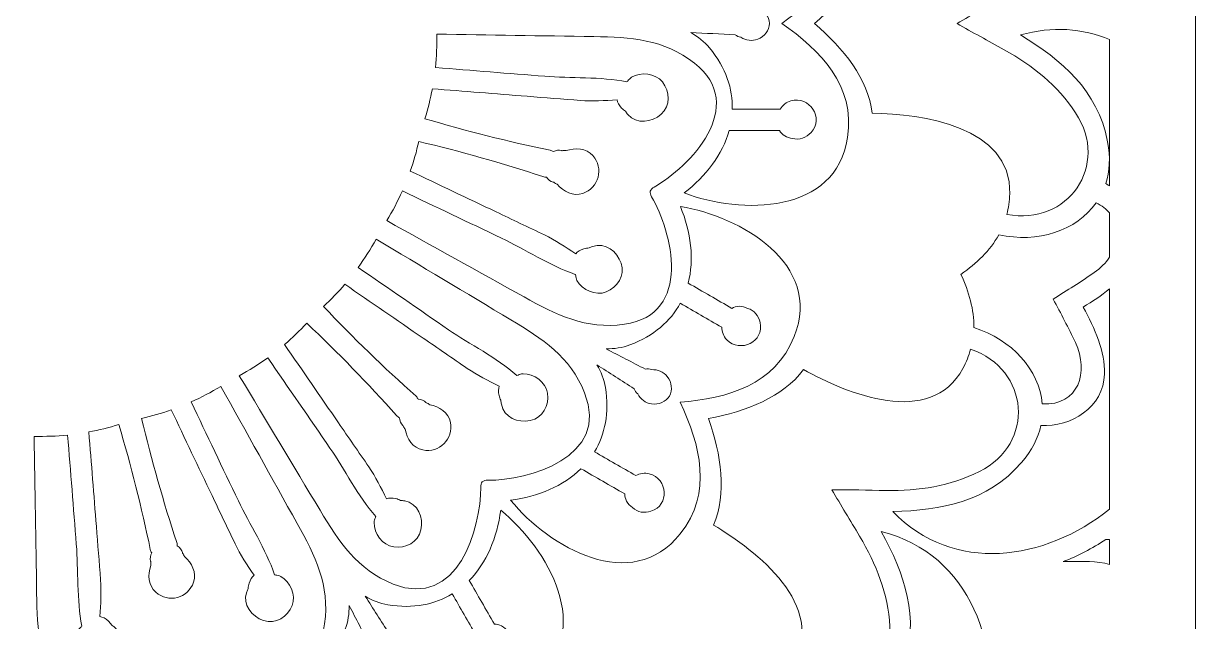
# Model space of a CAD drawing. Extents: x -175 to 692, y -400 to 112.
# Drawn here: x 610.4 to 692.2, y -155.1 to -113.3 of the extents above; entities that cross this region are included whole.
import ezdxf

# ---------------------------------------------------------------- set-up
doc = ezdxf.new("R2010")
doc.units = 0
doc.header["$MEASUREMENT"] = 0
doc.layers.add('Layer 1', color=7, linetype='Continuous', lineweight=0)

msp = doc.modelspace()

# ---------------------------------------------------------------- linework, layer by layer
at = {"layer": 'Layer 1'}
for points, knots in [([(686.0803833007812, -31.52850341796875), (686.0803833007812, -31.52850341796875), (683.049072265625, -31.52850341796875), (683.049072265625, -31.52850341796875), (683.049072265625, -31.52850341796875), (672.7584228515625, -31.52850341796875), (672.7584228515625, -31.52850341796875), (672.7584228515625, -31.52850341796875), (671.214111328125, -31.52850341796875), (671.214111328125, -31.52850341796875), (671.214111328125, -31.52850341796875), (668.0443725585938, -31.52850341796875), (668.0443725585938, -31.52850341796875), (668.0443725585938, -31.52850341796875), (666.4085693359375, -31.52850341796875), (666.4085693359375, -31.52850341796875), (666.4085693359375, -31.52850341796875), (662.9141235351562, -31.52850341796875), (662.9141235351562, -31.52850341796875), (662.9141235351562, -31.52850341796875), (660.7147827148438, -31.52850341796875), (660.7147827148438, -31.52850341796875), (660.7147827148438, -31.52850341796875), (648.3986206054688, -31.52850341796875), (648.3986206054688, -31.52850341796875), (648.3986206054688, -31.52850341796875), (646.5077514648438, -31.52850341796875), (646.5077514648438, -31.52850341796875), (646.5077514648438, -31.52850341796875), (643.0686645507812, -31.52850341796875), (643.0686645507812, -31.52850341796875), (643.0686645507812, -31.52850341796875), (641.4661254882812, -31.52850341796875), (641.4661254882812, -31.52850341796875), (641.4661254882812, -31.52850341796875), (638.6307983398438, -31.52850341796875), (638.6307983398438, -31.52850341796875), (638.6307983398438, -31.52850341796875), (634.322021484375, -31.52850341796875), (634.322021484375, -31.52850341796875), (634.322021484375, -31.52850341796875), (617.1672973632812, -31.52850341796875), (617.1672973632812, -31.52850341796875), (617.1672973632812, -31.52850341796875), (614.3284301757812, -31.52850341796875), (614.3284301757812, -31.52850341796875), (614.3284301757812, -31.52850341796875), (614.1973266601562, -31.52850341796875), (614.1973266601562, -31.52850341796875), (614.1973266601562, -31.52850341796875), (606.5673828125, -31.52850341796875), (606.5673828125, -31.52850341796875), (606.5673828125, -31.52850341796875), (606.436279296875, -31.52850341796875), (606.436279296875, -31.52850341796875), (606.436279296875, -31.52850341796875), (603.597412109375, -31.52850341796875), (603.597412109375, -31.52850341796875), (603.597412109375, -31.52850341796875), (586.4426879882812, -31.52850341796875), (586.4426879882812, -31.52850341796875), (586.4426879882812, -31.52850341796875), (582.1339111328125, -31.52850341796875), (582.1339111328125, -31.52850341796875), (582.1339111328125, -31.52850341796875), (579.2985839843749, -31.52850341796875), (579.2985839843749, -31.52850341796875), (579.2985839843749, -31.52850341796875), (577.696044921875, -31.52850341796875), (577.696044921875, -31.52850341796875), (577.696044921875, -31.52850341796875), (574.2569580078124, -31.52850341796875), (574.2569580078124, -31.52850341796875), (574.2569580078124, -31.52850341796875), (572.3829345703125, -31.52850341796875), (572.3829345703125, -31.52850341796875), (572.3829345703125, -31.52850341796875), (560.048583984375, -31.52850341796875), (560.048583984375, -31.52850341796875), (560.048583984375, -31.52850341796875), (557.8505859375, -31.52850341796875), (557.8505859375, -31.52850341796875), (557.8505859375, -31.52850341796875), (554.3561401367188, -31.52850341796875), (554.3561401367188, -31.52850341796875), (554.3561401367188, -31.52850341796875), (552.7203369140624, -31.52850341796875), (552.7203369140624, -31.52850341796875), (552.7203369140624, -31.52850341796875), (549.5505981445312, -31.52850341796875), (549.5505981445312, -31.52850341796875), (549.5505981445312, -31.52850341796875), (548.0062866210938, -31.52850341796875), (548.0062866210938, -31.52850341796875), (548.0062866210938, -31.52850341796875), (537.7047729492188, -31.52850341796875), (537.7047729492188, -31.52850341796875), (537.7047729492188, -31.52850341796875), (534.684326171875, -31.52850341796875), (534.684326171875, -31.52850341796875), (534.684326171875, -31.52850341796875), (528.5873413085938, -31.52850341796875), (528.5873413085938, -31.52850341796875), (528.5873413085938, -31.52850341796875), (528.5873413085938, -37.62548828125), (528.5873413085938, -37.62548828125), (528.5873413085938, -37.62548828125), (528.5873413085938, -40.65679931640625), (528.5873413085938, -40.65679931640625), (528.5873413085938, -40.65679931640625), (528.5873413085938, -50.94744873046875), (528.5873413085938, -50.94744873046875), (528.5873413085938, -50.94744873046875), (528.5873413085938, -52.49176025390625), (528.5873413085938, -52.49176025390625), (528.5873413085938, -52.49176025390625), (528.5873413085938, -55.6614990234375), (528.5873413085938, -55.6614990234375), (528.5873413085938, -55.6614990234375), (528.5873413085938, -57.2821044921875), (528.5873413085938, -57.2821044921875), (528.5873413085938, -57.2821044921875), (528.5873413085938, -60.7916259765625), (528.5873413085938, -60.7916259765625), (528.5873413085938, -60.7916259765625), (528.5873413085938, -62.9910888671875), (528.5873413085938, -62.9910888671875), (528.5873413085938, -62.9910888671875), (528.5873413085938, -75.3072509765625), (528.5873413085938, -75.3072509765625), (528.5873413085938, -75.3072509765625), (528.5873413085938, -77.1981201171875), (528.5873413085938, -77.1981201171875), (528.5873413085938, -77.1981201171875), (528.5873413085938, -80.63720703125), (528.5873413085938, -80.63720703125), (528.5873413085938, -80.63720703125), (528.5873413085938, -82.23962402343749), (528.5873413085938, -82.23962402343749), (528.5873413085938, -82.23962402343749), (528.5873413085938, -85.07409667968749), (528.5873413085938, -85.07409667968749), (528.5873413085938, -85.07409667968749), (528.5873413085938, -89.3798828125), (528.5873413085938, -89.3798828125), (528.5873413085938, -89.3798828125), (528.5873413085938, -106.53857421875), (528.5873413085938, -106.53857421875), (528.5873413085938, -106.53857421875), (528.5873413085938, -109.3773803710937), (528.5873413085938, -109.3773803710937), (528.5873413085938, -109.3773803710937), (528.5873413085938, -109.5084838867187), (528.5873413085938, -109.5084838867187), (528.5873413085938, -109.5084838867187), (528.5873413085938, -117.1385498046875), (528.5873413085938, -117.1385498046875), (528.5873413085938, -117.1385498046875), (528.5873413085938, -117.2696533203125), (528.5873413085938, -117.2696533203125), (528.5873413085938, -117.2696533203125), (528.5873413085938, -120.1083984375), (528.5873413085938, -120.1083984375), (528.5873413085938, -120.1083984375), (528.5873413085938, -137.26318359375), (528.5873413085938, -137.26318359375), (528.5873413085938, -137.26318359375), (528.5873413085938, -141.5729370117187), (528.5873413085938, -141.5729370117187), (528.5873413085938, -141.5729370117187), (528.5873413085938, -144.4073486328125), (528.5873413085938, -144.4073486328125), (528.5873413085938, -144.4073486328125), (528.5873413085938, -146.0098266601562), (528.5873413085938, -146.0098266601562), (528.5873413085938, -146.0098266601562), (528.5873413085938, -149.4489135742187), (528.5873413085938, -149.4489135742187), (528.5873413085938, -149.4489135742187), (528.5873413085938, -151.3228759765625), (528.5873413085938, -151.3228759765625), (528.5873413085938, -151.3228759765625), (528.5873413085938, -163.6572875976562), (528.5873413085938, -163.6572875976562), (528.5873413085938, -163.6572875976562), (528.5873413085938, -165.8553466796875), (528.5873413085938, -165.8553466796875), (528.5873413085938, -165.8553466796875), (528.5873413085938, -169.3497314453125), (528.5873413085938, -169.3497314453125), (528.5873413085938, -169.3497314453125), (528.5873413085938, -170.9833374023437), (528.5873413085938, -170.9833374023437), (528.5873413085938, -170.9833374023437), (528.5873413085938, -174.1552124023437), (528.5873413085938, -174.1552124023437), (528.5873413085938, -174.1552124023437), (528.5873413085938, -175.6995239257812), (528.5873413085938, -175.6995239257812), (528.5873413085938, -175.6995239257812), (528.5873413085938, -185.990234375), (528.5873413085938, -185.990234375), (528.5873413085938, -185.990234375), (528.5873413085938, -189.021484375), (528.5873413085938, -189.021484375), (528.5873413085938, -189.021484375), (528.5873413085938, -195.1185302734375), (528.5873413085938, -195.1185302734375), (528.5873413085938, -195.1185302734375), (534.684326171875, -195.1185302734375), (534.684326171875, -195.1185302734375), (534.684326171875, -195.1185302734375), (537.7156372070312, -195.1185302734375), (537.7156372070312, -195.1185302734375), (537.7156372070312, -195.1185302734375), (548.0062866210938, -195.1185302734375), (548.0062866210938, -195.1185302734375), (548.0062866210938, -195.1185302734375), (549.5505981445312, -195.1185302734375), (549.5505981445312, -195.1185302734375), (549.5505981445312, -195.1185302734375), (552.7203369140624, -195.1185302734375), (552.7203369140624, -195.1185302734375), (552.7203369140624, -195.1185302734375), (554.3409423828125, -195.1185302734375), (554.3409423828125, -195.1185302734375), (554.3409423828125, -195.1185302734375), (557.8505859375, -195.1185302734375), (557.8505859375, -195.1185302734375), (557.8505859375, -195.1185302734375), (560.0486450195312, -195.1185302734375), (560.0486450195312, -195.1185302734375), (560.0486450195312, -195.1185302734375), (572.3660888671875, -195.1185302734375), (572.3660888671875, -195.1185302734375), (572.3660888671875, -195.1185302734375), (574.2569580078124, -195.1185302734375), (574.2569580078124, -195.1185302734375), (574.2569580078124, -195.1185302734375), (577.696044921875, -195.1185302734375), (577.696044921875, -195.1185302734375), (577.696044921875, -195.1185302734375), (579.3232421875, -195.1185302734375), (579.3232421875, -195.1185302734375), (579.3232421875, -195.1185302734375), (582.1339111328125, -195.1185302734375), (582.1339111328125, -195.1185302734375), (582.1339111328125, -195.1185302734375), (586.4426879882812, -195.1185302734375), (586.4426879882812, -195.1185302734375), (586.4426879882812, -195.1185302734375), (603.597412109375, -195.1185302734375), (603.597412109375, -195.1185302734375), (603.597412109375, -195.1185302734375), (606.4361572265625, -195.1185302734375), (606.4361572265625, -195.1185302734375), (606.4361572265625, -195.1185302734375), (606.5673217773438, -195.1185302734375), (606.5673217773438, -195.1185302734375), (606.5673217773438, -195.1185302734375), (614.1973876953125, -195.1185302734375), (614.1973876953125, -195.1185302734375), (614.1973876953125, -195.1185302734375), (614.3285522460938, -195.1185302734375), (614.3285522460938, -195.1185302734375), (614.3285522460938, -195.1185302734375), (617.1672973632812, -195.1185302734375), (617.1672973632812, -195.1185302734375), (617.1672973632812, -195.1185302734375), (634.322021484375, -195.1185302734375), (634.322021484375, -195.1185302734375), (634.322021484375, -195.1185302734375), (638.6307983398438, -195.1185302734375), (638.6307983398438, -195.1185302734375), (638.6307983398438, -195.1185302734375), (641.4661254882812, -195.1185302734375), (641.4661254882812, -195.1185302734375), (641.4661254882812, -195.1185302734375), (643.0686645507812, -195.1185302734375), (643.0686645507812, -195.1185302734375), (643.0686645507812, -195.1185302734375), (646.5077514648438, -195.1185302734375), (646.5077514648438, -195.1185302734375), (646.5077514648438, -195.1185302734375), (648.3986206054688, -195.1185302734375), (648.3986206054688, -195.1185302734375), (648.3986206054688, -195.1185302734375), (660.716064453125, -195.1185302734375), (660.716064453125, -195.1185302734375), (660.716064453125, -195.1185302734375), (662.9141235351562, -195.1185302734375), (662.9141235351562, -195.1185302734375), (662.9141235351562, -195.1185302734375), (666.4085693359375, -195.1185302734375), (666.4085693359375, -195.1185302734375), (666.4085693359375, -195.1185302734375), (668.042236328125, -195.1185302734375), (668.042236328125, -195.1185302734375), (668.042236328125, -195.1185302734375), (671.214111328125, -195.1185302734375), (671.214111328125, -195.1185302734375), (671.214111328125, -195.1185302734375), (672.7584228515625, -195.1185302734375), (672.7584228515625, -195.1185302734375), (672.7584228515625, -195.1185302734375), (683.0599365234375, -195.1185302734375), (683.0599365234375, -195.1185302734375), (683.0599365234375, -195.1185302734375), (686.0803833007812, -195.1185302734375), (686.0803833007812, -195.1185302734375), (686.0803833007812, -195.1185302734375), (692.1773681640624, -195.1185302734375), (692.1773681640624, -195.1185302734375), (692.1773681640624, -195.1185302734375), (692.1773681640624, -189.021484375), (692.1773681640624, -189.021484375), (692.1773681640624, -189.021484375), (692.1773681640624, -185.990234375), (692.1773681640624, -185.990234375), (692.1773681640624, -185.990234375), (692.1773681640624, -175.6995239257812), (692.1773681640624, -175.6995239257812), (692.1773681640624, -175.6995239257812), (692.1773681640624, -174.1552124023437), (692.1773681640624, -174.1552124023437), (692.1773681640624, -174.1552124023437), (692.1773681640624, -170.9855346679687), (692.1773681640624, -170.9855346679687), (692.1773681640624, -170.9855346679687), (692.1773681640624, -169.3497314453125), (692.1773681640624, -169.3497314453125), (692.1773681640624, -169.3497314453125), (692.1773681640624, -165.8553466796875), (692.1773681640624, -165.8553466796875), (692.1773681640624, -165.8553466796875), (692.1773681640624, -163.6559448242187), (692.1773681640624, -163.6559448242187), (692.1773681640624, -163.6559448242187), (692.1773681640624, -151.3397827148437), (692.1773681640624, -151.3397827148437), (692.1773681640624, -151.3397827148437), (692.1773681640624, -149.4489135742187), (692.1773681640624, -149.4489135742187), (692.1773681640624, -149.4489135742187), (692.1773681640624, -146.0098266601562), (692.1773681640624, -146.0098266601562), (692.1773681640624, -146.0098266601562), (692.1773681640624, -144.4073486328125), (692.1773681640624, -144.4073486328125), (692.1773681640624, -144.4073486328125), (692.1773681640624, -141.5729370117187), (692.1773681640624, -141.5729370117187), (692.1773681640624, -141.5729370117187), (692.1773681640624, -137.2671508789062), (692.1773681640624, -137.2671508789062), (692.1773681640624, -137.2671508789062), (692.1773681640624, -120.1083984375), (692.1773681640624, -120.1083984375), (692.1773681640624, -120.1083984375), (692.1773681640624, -117.2696533203125), (692.1773681640624, -117.2696533203125), (692.1773681640624, -117.2696533203125), (692.1773681640624, -117.1385498046875), (692.1773681640624, -117.1385498046875), (692.1773681640624, -117.1385498046875), (692.1773681640624, -109.5084838867187), (692.1773681640624, -109.5084838867187), (692.1773681640624, -109.5084838867187), (692.1773681640624, -109.3773803710937), (692.1773681640624, -109.3773803710937), (692.1773681640624, -109.3773803710937), (692.1773681640624, -106.53857421875), (692.1773681640624, -106.53857421875), (692.1773681640624, -106.53857421875), (692.1773681640624, -89.38385009765625), (692.1773681640624, -89.38385009765625), (692.1773681640624, -89.38385009765625), (692.1773681640624, -85.07409667968749), (692.1773681640624, -85.07409667968749), (692.1773681640624, -85.07409667968749), (692.1773681640624, -82.23962402343749), (692.1773681640624, -82.23962402343749), (692.1773681640624, -82.23962402343749), (692.1773681640624, -80.63720703125), (692.1773681640624, -80.63720703125), (692.1773681640624, -80.63720703125), (692.1773681640624, -77.1981201171875), (692.1773681640624, -77.1981201171875), (692.1773681640624, -77.1981201171875), (692.1773681640624, -75.3240966796875), (692.1773681640624, -75.3240966796875), (692.1773681640624, -75.3240966796875), (692.1773681640624, -62.98974609375), (692.1773681640624, -62.98974609375), (692.1773681640624, -62.98974609375), (692.1773681640624, -60.7916259765625), (692.1773681640624, -60.7916259765625), (692.1773681640624, -60.7916259765625), (692.1773681640624, -57.29730224609375), (692.1773681640624, -57.29730224609375), (692.1773681640624, -57.29730224609375), (692.1773681640624, -55.6614990234375), (692.1773681640624, -55.6614990234375), (692.1773681640624, -55.6614990234375), (692.1773681640624, -52.49176025390625), (692.1773681640624, -52.49176025390625), (692.1773681640624, -52.49176025390625), (692.1773681640624, -50.94744873046875), (692.1773681640624, -50.94744873046875), (692.1773681640624, -50.94744873046875), (692.1773681640624, -40.65679931640625), (692.1773681640624, -40.65679931640625), (692.1773681640624, -40.65679931640625), (692.1773681640624, -37.62548828125), (692.1773681640624, -37.62548828125), (692.1773681640624, -37.62548828125), (692.1773681640624, -31.52850341796875), (692.1773681640624, -31.52850341796875), (692.1773681640624, -31.52850341796875), (686.0803833007812, -31.52850341796875), (686.0803833007812, -31.52850341796875)], [0, 0, 0, 0, 1, 1, 1, 2, 2, 2, 3, 3, 3, 4, 4, 4, 5, 5, 5, 6, 6, 6, 7, 7, 7, 8, 8, 8, 9, 9, 9, 10, 10, 10, 11, 11, 11, 12, 12, 12, 13, 13, 13, 14, 14, 14, 15, 15, 15, 16, 16, 16, 17, 17, 17, 18, 18, 18, 19, 19, 19, 20, 20, 20, 21, 21, 21, 22, 22, 22, 23, 23, 23, 24, 24, 24, 25, 25, 25, 26, 26, 26, 27, 27, 27, 28, 28, 28, 29, 29, 29, 30, 30, 30, 31, 31, 31, 32, 32, 32, 33, 33, 33, 34, 34, 34, 35, 35, 35, 36, 36, 36, 37, 37, 37, 38, 38, 38, 39, 39, 39, 40, 40, 40, 41, 41, 41, 42, 42, 42, 43, 43, 43, 44, 44, 44, 45, 45, 45, 46, 46, 46, 47, 47, 47, 48, 48, 48, 49, 49, 49, 50, 50, 50, 51, 51, 51, 52, 52, 52, 53, 53, 53, 54, 54, 54, 55, 55, 55, 56, 56, 56, 57, 57, 57, 58, 58, 58, 59, 59, 59, 60, 60, 60, 61, 61, 61, 62, 62, 62, 63, 63, 63, 64, 64, 64, 65, 65, 65, 66, 66, 66, 67, 67, 67, 68, 68, 68, 69, 69, 69, 70, 70, 70, 71, 71, 71, 72, 72, 72, 73, 73, 73, 74, 74, 74, 75, 75, 75, 76, 76, 76, 77, 77, 77, 78, 78, 78, 79, 79, 79, 80, 80, 80, 81, 81, 81, 82, 82, 82, 83, 83, 83, 84, 84, 84, 85, 85, 85, 86, 86, 86, 87, 87, 87, 88, 88, 88, 89, 89, 89, 90, 90, 90, 91, 91, 91, 92, 92, 92, 93, 93, 93, 94, 94, 94, 95, 95, 95, 96, 96, 96, 97, 97, 97, 98, 98, 98, 99, 99, 99, 100, 100, 100, 101, 101, 101, 102, 102, 102, 103, 103, 103, 104, 104, 104, 105, 105, 105, 106, 106, 106, 107, 107, 107, 108, 108, 108, 109, 109, 109, 110, 110, 110, 111, 111, 111, 112, 112, 112, 113, 113, 113, 114, 114, 114, 115, 115, 115, 116, 116, 116, 117, 117, 117, 118, 118, 118, 119, 119, 119, 120, 120, 120, 121, 121, 121, 122, 122, 122, 123, 123, 123, 124, 124, 124, 125, 125, 125, 126, 126, 126, 127, 127, 127, 128, 128, 128, 129, 129, 129, 130, 130, 130, 131, 131, 131, 132, 132, 132, 133, 133, 133, 134, 134, 134, 135, 135, 135, 136, 136, 136, 137, 137, 137, 138, 138, 138, 139, 139, 139, 140, 140, 140, 140]), ([(678.8197021484375, -115.1641235351562), (680.8206787109375, -116.2810668945312), (682.5398559570312, -117.645751953125), (683.8073120117188, -119.5689086914062), (686.2210083007812, -123.2210083007812), (683.2827758789062, -127.4995727539062), (679.0043334960938, -126.6642456054687), (679.1160278320312, -126.2174682617187), (679.1985473632812, -125.746337890625), (679.2082519531249, -125.2218627929687), (679.3297119140625, -120.48193359375), (673.0939331054688, -119.6563720703125), (669.6118774414062, -119.5883178710937), (669.3447265625, -117.2232666015625), (667.606201171875, -115.0669555664062), (665.5906982421875, -113.323486328125), (667.606201171875, -111.5800170898437), (669.3447265625, -109.4237670898437), (669.6118774414062, -107.0586547851562), (673.0939331054688, -106.9906616210937), (679.3297119140625, -106.1651000976562), (679.2082519531249, -101.4251708984375), (679.1985473632812, -100.900634765625), (679.1160278320312, -100.4295654296875), (679.0043334960938, -99.98278808593751), (683.2827758789062, -99.1474609375), (686.2210083007812, -103.426025390625), (683.8073120117188, -107.078125), (682.5398559570312, -109.001220703125), (680.8206787109375, -110.3659057617187), (678.8197021484375, -111.48291015625), (677.7125854492188, -112.1045532226562), (676.6051635742188, -112.697021484375), (675.5318603515624, -113.323486328125), (676.6051635742188, -113.9500122070312), (677.7125854492188, -114.54248046875), (678.8197021484375, -115.1641235351562)], [0, 0, 0, 0, 1, 1, 1, 2, 2, 2, 3, 3, 3, 4, 4, 4, 5, 5, 5, 6, 6, 6, 7, 7, 7, 8, 8, 8, 9, 9, 9, 10, 10, 10, 11, 11, 11, 12, 12, 12, 12]), ([(659.6269531249999, -120.8073120117187), (659.6269531249999, -120.8073120117187), (663.1527709960938, -120.8073120117187), (663.1527709960938, -120.8073120117187), (663.2402343749999, -120.9481811523437), (663.3519287109375, -121.0792846679687), (663.5073852539062, -121.1812744140625), (663.6773071289062, -121.2880859375), (663.85693359375, -121.3318481445312), (664.0366821289062, -121.3512573242187), (664.541748046875, -121.516357421875), (665.0177001953125, -121.29296875), (665.343017578125, -120.9432983398437), (666.28515625, -119.9234619140625), (665.2216186523438, -118.3790893554687), (663.9395751953125, -118.728759765625), (663.6093139648438, -118.821044921875), (663.3568115234375, -119.03955078125), (663.186767578125, -119.3115234375), (663.186767578125, -119.3115234375), (659.850341796875, -119.3115234375), (659.850341796875, -119.3115234375), (659.8843383789062, -117.8983154296875), (659.4132690429688, -116.431640625), (658.2623901367188, -115.032958984375), (657.8981323242188, -114.591064453125), (657.4464111328125, -114.2510986328125), (656.9511108398438, -113.9694213867187), (657.9855346679688, -114.0131225585937), (659.01513671875, -114.0617065429687), (660.0494995117188, -114.1102905273437), (660.1563110351562, -114.2073974609375), (660.2874755859375, -114.2705078125), (660.4429321289062, -114.2947998046875), (660.7877197265625, -114.5181884765625), (661.2344360351562, -114.581298828125), (661.6278686523438, -114.4259033203125), (662.113525390625, -114.231689453125), (662.4096679687499, -113.7994384765625), (662.4388427734374, -113.323486328125), (662.4096679687499, -112.8475341796875), (662.113525390625, -112.4153442382812), (661.6278686523438, -112.2210693359375), (661.2344360351562, -112.065673828125), (660.7877197265625, -112.1287841796875), (660.4429321289062, -112.3522338867187), (660.2874755859375, -112.3765258789062), (660.1563110351562, -112.4396362304687), (660.0494995117188, -112.5367431640625), (659.01513671875, -112.5853271484375), (657.9855346679688, -112.6338500976562), (656.9511108398438, -112.6776123046875), (657.4464111328125, -112.3959350585937), (657.8981323242188, -112.0559692382812), (658.2623901367188, -111.614013671875), (659.4132690429688, -110.21533203125), (659.8843383789062, -108.7487182617187), (659.850341796875, -107.33544921875), (659.850341796875, -107.33544921875), (663.186767578125, -107.33544921875), (663.186767578125, -107.33544921875), (663.3568115234375, -107.607421875), (663.6093139648438, -107.8259887695312), (663.9395751953125, -107.9182739257812), (665.2216186523438, -108.2678833007812), (666.28515625, -106.7235717773437), (665.343017578125, -105.7037353515625), (665.0177001953125, -105.35400390625), (664.541748046875, -105.1306762695312), (664.0366821289062, -105.2957763671875), (663.85693359375, -105.315185546875), (663.6773071289062, -105.35888671875), (663.5073852539062, -105.4657592773437), (663.3519287109375, -105.5676879882812), (663.2402343749999, -105.6988525390625), (663.1527709960938, -105.8396606445312), (663.1527709960938, -105.8396606445312), (659.6269531249999, -105.8396606445312), (659.6269531249999, -105.8396606445312), (659.1655883789062, -104.1836547851562), (658.0291137695312, -102.65869140625), (656.47998046875, -101.4785766601562), (660.4429321289062, -99.96820068359376), (667.1011352539062, -99.97308349609376), (667.8975219726562, -105.36376953125), (668.4317626953125, -108.9818115234375), (666.0181274414062, -111.434326171875), (663.2984619140625, -113.323486328125), (666.0181274414062, -115.2127075195312), (668.4317626953125, -117.6652221679687), (667.8975219726562, -121.2832641601562), (667.1011352539062, -126.6739501953125), (660.4429321289062, -126.6788330078125), (656.47998046875, -125.16845703125), (658.0291137695312, -123.98828125), (659.1655883789062, -122.46337890625), (659.6269531249999, -120.8073120117187)], [0, 0, 0, 0, 1, 1, 1, 2, 2, 2, 3, 3, 3, 4, 4, 4, 5, 5, 5, 6, 6, 6, 7, 7, 7, 8, 8, 8, 9, 9, 9, 10, 10, 10, 11, 11, 11, 12, 12, 12, 13, 13, 13, 14, 14, 14, 15, 15, 15, 16, 16, 16, 17, 17, 17, 18, 18, 18, 19, 19, 19, 20, 20, 20, 21, 21, 21, 22, 22, 22, 23, 23, 23, 24, 24, 24, 25, 25, 25, 26, 26, 26, 27, 27, 27, 28, 28, 28, 29, 29, 29, 30, 30, 30, 31, 31, 31, 32, 32, 32, 32]), ([(686.1773681640625, -124.6712036132812), (686.0856933593749, -124.6183471679687), (686.00048828125, -124.5535278320312), (685.9053955078125, -124.5079345703125), (686.1773681640625, -123.6531982421875), (686.2501831054688, -122.6770629882812), (686.0413818359375, -121.5843505859375), (685.342041015625, -117.96630859375), (682.8408813476562, -115.892578125), (679.9659423828124, -114.1296997070312), (682.1911010742188, -113.4884643554687), (684.2990112304688, -113.6765747070312), (686.1773681640625, -114.4404907226562), (686.1773681640625, -114.4404907226562), (686.1773681640625, -124.6712036132812), (686.1773681640625, -124.6712036132812)], [0, 0, 0, 0, 1, 1, 1, 2, 2, 2, 3, 3, 3, 4, 4, 4, 5, 5, 5, 5]), ([(654.2120361328125, -125.4307250976562), (655.6495361328124, -127.8443603515625), (657.1162109374999, -133.6430053710937), (652.3180541992188, -134.3374633789062), (649.6177978515625, -134.7260131835937), (647.5440673828124, -133.6672973632812), (645.31494140625, -132.4288330078125), (642.1194458007812, -130.6514282226562), (638.9287109375, -128.8739013671875), (635.7330932617188, -127.101318359375), (636.14111328125, -126.43115234375), (636.5101928710938, -125.7415161132812), (636.8258056640625, -125.027587890625), (639.1326293945312, -126.1251831054687), (641.4346313476562, -127.2227172851562), (643.741455078125, -128.3203125), (645.3441162109375, -129.082763671875), (647.1215209960938, -130.248291015625), (648.8893432617188, -130.8505249023437), (648.8990478515624, -130.879638671875), (648.9088134765625, -130.9088134765625), (648.9232788085938, -130.93310546875), (648.9232788085938, -131.0447998046875), (648.9475708007812, -131.1613159179687), (649.0107421874999, -131.2778930664062), (649.3798828125, -131.9432373046875), (650.3025512695312, -132.36572265625), (651.0407104492188, -132.0792236328125), (651.8323974609375, -131.7635498046875), (652.3713989257812, -130.9476318359375), (652.0896606445312, -130.078369140625), (651.8275146484374, -129.262451171875), (650.9922485351562, -128.58740234375), (650.09375, -128.903076171875), (650.0112304687499, -128.9322509765625), (649.9334106445312, -128.9661865234375), (649.8557739257812, -129.0050659179687), (649.7343749999999, -129.0147705078125), (649.6129760742188, -129.0341796875), (649.4866943359375, -129.0730590820312), (649.229248046875, -129.1507568359375), (649.0496215820312, -129.2721557617187), (648.92822265625, -129.4130249023437), (648.2142333984374, -128.94677734375), (647.4906005859375, -128.451416015625), (646.7427978515624, -128.096923828125), (645.6160888671875, -127.5626831054687), (644.4893798828124, -127.0236206054687), (643.3626098632812, -126.4845581054687), (641.36669921875, -125.5375366210937), (639.3706054687499, -124.585693359375), (637.3795166015625, -123.638671875), (637.6174926757812, -122.963623046875), (637.8117065429688, -122.2739868164062), (637.9719848632812, -121.56982421875), (640.8956298828124, -122.2642822265625), (643.7803344726562, -123.0801391601562), (646.6358642578125, -124.0271606445312), (646.723388671875, -124.0611572265625), (646.805908203125, -124.0611572265625), (646.883544921875, -124.0563354492187), (646.9904174804688, -124.2311401367187), (647.1652832031249, -124.3720092773437), (647.349853515625, -124.4205322265625), (647.349853515625, -124.4205322265625), (647.3837890625, -124.4205322265625), (647.3837890625, -124.4205322265625), (647.4615478515625, -124.4739379882812), (647.5392456054688, -124.5225219726562), (647.6217651367188, -124.5614013671875), (648.0733642578124, -125.0664672851562), (648.74365234375, -125.4258422851562), (649.4138793945312, -125.1927490234375), (649.957763671875, -125.0032958984375), (650.3414306640625, -124.585693359375), (650.4822998046875, -124.0660400390625), (650.6182861328125, -123.55126953125), (650.4968872070312, -122.9976196289062), (650.1180419921874, -122.5604858398437), (649.6566772460938, -122.0214233398437), (648.8942260742188, -121.9971923828125), (648.2531127929688, -122.2108764648437), (648.160888671875, -122.2059936523437), (648.0686035156249, -122.2059936523437), (647.9762573242188, -122.2156982421875), (647.9666748046875, -122.2108764648437), (647.9569702148438, -122.2011108398437), (647.9423828125, -122.1962890625), (647.7626342773438, -122.147705078125), (647.5440673828124, -122.1817016601562), (647.3643188476562, -122.2788696289062), (647.29638671875, -122.235107421875), (647.2235107421875, -122.1962890625), (647.1312255859374, -122.1768798828125), (644.1881713867188, -121.5746459960937), (641.2792968749999, -120.8364868164062), (638.3992919921874, -119.9768676757812), (638.6129760742188, -119.2872314453125), (638.787841796875, -118.587890625), (638.9190063476562, -117.8886108398437), (641.1190185546875, -118.0634155273437), (643.3238525390625, -118.23828125), (645.5237426757812, -118.4130859375), (646.7670288085938, -118.51025390625), (648.01513671875, -118.6122436523437), (649.2584228515625, -118.7093505859375), (650.0840454101562, -118.7724609375), (650.9533691406249, -118.7093505859375), (651.80810546875, -118.6656494140625), (651.8468627929688, -118.8501586914062), (651.939208984375, -119.03955078125), (652.1237182617188, -119.2338256835937), (652.2063598632812, -119.3261108398437), (652.298583984375, -119.3941040039062), (652.390869140625, -119.4620971679687), (652.4442138671875, -119.539794921875), (652.5025634765625, -119.6174926757812), (652.5656127929688, -119.6854858398437), (653.182373046875, -120.4091186523437), (654.2460327148438, -120.2391357421875), (654.8774414062499, -119.6660766601562), (655.5572509765625, -119.0541381835937), (655.4989624023438, -118.0780029296875), (654.9696655273438, -117.4126586914062), (654.4743041992188, -116.791015625), (653.4641113281249, -116.6939086914062), (652.8181762695312, -117.0872802734375), (652.7017211914062, -117.1600952148437), (652.6190795898438, -117.2474975585937), (652.5656127929688, -117.3397827148437), (652.5365600585938, -117.3592529296875), (652.51708984375, -117.378662109375), (652.4927978515624, -117.3981323242187), (650.6619262695312, -117.0386962890625), (648.5396728515625, -117.1552734375), (646.7670288085938, -117.014404296875), (644.2271118164062, -116.8153076171875), (641.6823120117188, -116.611328125), (639.1375122070312, -116.4073486328125), (639.2152709960938, -115.6351928710937), (639.239501953125, -114.853271484375), (639.2250366210938, -114.0665283203125), (642.876953125, -114.1248168945312), (646.5339355468749, -114.1879272460937), (650.1859741210938, -114.2462158203125), (652.740478515625, -114.2899780273437), (655.0618896484374, -114.406494140625), (657.2035522460938, -116.0917358398437), (661.0159301757812, -119.093017578125), (656.8441772460938, -123.3812255859375), (654.396484375, -124.7507934570312), (654.2606201171874, -124.8284912109375), (654.177978515625, -124.935302734375), (654.1197509765624, -125.0421752929687), (654.1149291992188, -125.16845703125), (654.1343383789062, -125.294677734375), (654.2120361328125, -125.4307250976562)], [0, 0, 0, 0, 1, 1, 1, 2, 2, 2, 3, 3, 3, 4, 4, 4, 5, 5, 5, 6, 6, 6, 7, 7, 7, 8, 8, 8, 9, 9, 9, 10, 10, 10, 11, 11, 11, 12, 12, 12, 13, 13, 13, 14, 14, 14, 15, 15, 15, 16, 16, 16, 17, 17, 17, 18, 18, 18, 19, 19, 19, 20, 20, 20, 21, 21, 21, 22, 22, 22, 23, 23, 23, 24, 24, 24, 25, 25, 25, 26, 26, 26, 27, 27, 27, 28, 28, 28, 29, 29, 29, 30, 30, 30, 31, 31, 31, 32, 32, 32, 33, 33, 33, 34, 34, 34, 35, 35, 35, 36, 36, 36, 37, 37, 37, 38, 38, 38, 39, 39, 39, 40, 40, 40, 41, 41, 41, 42, 42, 42, 43, 43, 43, 44, 44, 44, 45, 45, 45, 46, 46, 46, 47, 47, 47, 48, 48, 48, 49, 49, 49, 50, 50, 50, 51, 51, 51, 52, 52, 52, 52]), ([(686.1773681640625, -129.6533203125), (685.9060058593749, -130.0487060546875), (685.5462646484375, -130.4149780273437), (685.1089477539062, -130.7194213867187), (684.1764526367188, -131.3701782226562), (683.2100219726562, -131.9772338867187), (682.2387084960938, -132.5794067382812), (682.77783203125, -133.584716796875), (683.3119506835938, -134.5900268554687), (683.797607421875, -135.6195678710937), (684.7640380859375, -137.68359375), (684.0112915039062, -140.0292358398437), (681.4810791015625, -139.9029541015625), (681.2722778320312, -137.5184936523437), (679.35400390625, -135.4010009765625), (676.7120971679688, -134.575439453125), (676.7315673828124, -133.2982177734375), (676.3576049804688, -132.0646362304687), (675.8087158203125, -130.8553466796875), (676.8868408203124, -130.078369140625), (677.8289794921875, -129.1993408203125), (678.4506225585938, -128.0823364257812), (681.15087890625, -128.6893920898437), (683.8705444335938, -127.815185546875), (685.2448120117188, -125.8532104492187), (685.639892578125, -126.0558471679687), (685.9451293945312, -126.298583984375), (686.1773681640625, -126.5655517578125), (686.1773681640625, -126.5655517578125), (686.1773681640625, -129.6533203125), (686.1773681640625, -129.6533203125)], [0, 0, 0, 0, 1, 1, 1, 2, 2, 2, 3, 3, 3, 4, 4, 4, 5, 5, 5, 6, 6, 6, 7, 7, 7, 8, 8, 8, 9, 9, 9, 10, 10, 10, 10]), ([(644.3825073242188, -146.6292114257812), (646.310546875, -146.3815307617187), (648.0588989257812, -145.6336059570312), (649.2874755859375, -144.42919921875), (650.307373046875, -145.016845703125), (651.3224487304688, -145.599609375), (652.3422241210938, -146.187255859375), (652.3471069335938, -146.3572387695312), (652.3762817382812, -146.5223388671875), (652.4636230468749, -146.6923217773437), (652.5656127929688, -146.8914794921875), (652.7210693359375, -147.0274047851562), (652.8910522460938, -147.13916015625), (653.24072265625, -147.48876953125), (653.7312622070312, -147.537353515625), (654.1682739257812, -147.4013671875), (655.4942016601562, -146.9885864257812), (655.3484497070312, -145.1188354492187), (654.0565795898438, -144.7837524414062), (653.7263793945312, -144.6962890625), (653.4010009765625, -144.7643432617187), (653.1193237304688, -144.9100341796875), (652.15771484375, -144.3563842773437), (651.1912841796875, -143.7979125976562), (650.2297363281249, -143.2442626953125), (650.9630737304688, -142.0349731445312), (651.2883911132812, -140.5343017578125), (650.9922485351562, -138.7471313476562), (650.89990234375, -138.1837768554687), (650.6862182617188, -137.6641845703125), (650.3996582031249, -137.1736450195312), (651.2689819335938, -137.727294921875), (652.1383056640624, -138.2809448242187), (653.0027465820312, -138.8394165039062), (653.0465087890624, -138.9754028320312), (653.1290283203125, -139.0919799804687), (653.2504272460938, -139.1987915039062), (653.4398193359375, -139.5630493164062), (653.79443359375, -139.83984375), (654.2120361328125, -139.8981323242187), (654.726806640625, -139.975830078125), (655.2027587890624, -139.74755859375), (655.4650268554688, -139.3541870117187), (655.6787109375, -138.9268188476562), (655.6349487304688, -138.40234375), (655.314453125, -137.994384765625), (655.0521850585938, -137.6593017578125), (654.6345825195312, -137.494140625), (654.2217407226562, -137.5087280273437), (654.0711669921875, -137.455322265625), (653.9254760742188, -137.4456176757812), (653.7894287109375, -137.4796142578125), (652.8764648437499, -137.003662109375), (651.9585571289062, -136.5277099609375), (651.0455932617188, -136.056640625), (651.61376953125, -136.056640625), (652.1723022460938, -135.9789428710937), (652.7017211914062, -135.7798461914062), (654.396484375, -135.1436157226562), (655.537841796875, -134.1140747070312), (656.2177124023438, -132.8756713867187), (657.1792602539062, -133.4293212890625), (658.1409301757812, -133.98779296875), (659.1073608398438, -134.5414428710937), (659.121826171875, -134.8619384765625), (659.2239379882812, -135.1727905273437), (659.4667358398438, -135.4204711914062), (660.404052734375, -136.3674926757812), (662.0940551757812, -135.561279296875), (661.7881469726562, -134.2063598632812), (661.6862182617188, -133.759521484375), (661.3995971679688, -133.361328125), (660.9188232421875, -133.2301635742187), (660.7390747070312, -133.137939453125), (660.5448608398438, -133.0747680664062), (660.3214721679688, -133.0845336914062), (660.1320190429688, -133.0941772460937), (659.9717407226562, -133.1524658203125), (659.8212890624999, -133.225341796875), (658.8062133789062, -132.6376953125), (657.7913208007812, -132.054931640625), (656.7713623046874, -131.46728515625), (657.19873046875, -129.7966918945312), (656.9753417968749, -127.907470703125), (656.2274169921875, -126.1154174804687), (660.4137573242188, -126.78564453125), (666.178466796875, -130.1171875), (664.1726684570312, -135.1873168945312), (662.8273925781249, -138.5917358398437), (659.5103759765625, -139.5047607421875), (656.2079467773438, -139.7815551757812), (657.6212768554688, -142.7780151367187), (658.4857177734375, -146.104736328125), (656.2129516601562, -148.974853515625), (652.8231201171875, -153.2437133789062), (647.0584716796874, -149.921875), (644.3825073242188, -146.6292114257812)], [0, 0, 0, 0, 1, 1, 1, 2, 2, 2, 3, 3, 3, 4, 4, 4, 5, 5, 5, 6, 6, 6, 7, 7, 7, 8, 8, 8, 9, 9, 9, 10, 10, 10, 11, 11, 11, 12, 12, 12, 13, 13, 13, 14, 14, 14, 15, 15, 15, 16, 16, 16, 17, 17, 17, 18, 18, 18, 19, 19, 19, 20, 20, 20, 21, 21, 21, 22, 22, 22, 23, 23, 23, 24, 24, 24, 25, 25, 25, 26, 26, 26, 27, 27, 27, 28, 28, 28, 29, 29, 29, 30, 30, 30, 31, 31, 31, 32, 32, 32, 32]), ([(627.433349609375, -136.6831665039062), (628.8806762695312, -138.7860107421875), (630.3279418945312, -140.8888549804687), (631.775146484375, -142.99169921875), (632.7804565429688, -144.4534912109375), (633.7371826171875, -146.3475341796875), (634.9658813476562, -147.755859375), (634.9608764648438, -147.7850341796875), (634.9561767578125, -147.8141479492187), (634.9512939453124, -147.8433227539062), (634.8978271484375, -147.9404296875), (634.86376953125, -148.0521850585937), (634.8589477539062, -148.1881103515625), (634.8444824218749, -148.9506225585937), (635.4320678710938, -149.7761840820312), (636.21875, -149.8927612304687), (637.0588989257812, -150.01904296875), (637.93310546875, -149.5819091796875), (638.12255859375, -148.6883544921875), (638.3021850585938, -147.84814453125), (637.9185180664062, -146.8477172851562), (636.9861450195312, -146.6729125976562), (636.8890380859375, -146.6535034179687), (636.7967529296874, -146.6437377929687), (636.6995239257812, -146.638916015625), (636.5975952148438, -146.59033203125), (636.4907836914062, -146.541748046875), (636.3742065429688, -146.5175170898437), (636.1119384765625, -146.454345703125), (635.8982543945312, -146.4689331054687), (635.7185058593749, -146.5321044921875), (635.3348388671875, -145.7647705078125), (634.9561767578125, -144.9828491210937), (634.4849853515625, -144.298095703125), (633.7759399414062, -143.2684936523437), (633.06689453125, -142.2437744140625), (632.3627319335938, -141.2142333984375), (631.1097412109375, -139.39306640625), (629.8568725585938, -137.5718994140625), (628.6038208007812, -135.7555541992187), (629.142822265625, -135.289306640625), (629.6576538085938, -134.7891235351562), (630.1481933593749, -134.259765625), (632.3335571289062, -136.3237915039062), (634.4267578124999, -138.4751586914062), (636.4227905273438, -140.7188720703125), (636.4907836914062, -140.791748046875), (636.5587158203124, -140.8353881835937), (636.6267700195312, -140.869384765625), (636.631591796875, -141.0782470703125), (636.714111328125, -141.2822265625), (636.8501586914062, -141.413330078125), (636.8598632812499, -141.4230346679687), (636.8695678710938, -141.4279174804687), (636.8792724609375, -141.4376220703125), (636.918212890625, -141.5202026367187), (636.9617919921875, -141.597900390625), (637.0153198242188, -141.6755981445312), (637.1513061523438, -142.3360595703125), (637.5543212890625, -142.98681640625), (638.2487182617188, -143.1179809570312), (638.8170166015624, -143.2247924804687), (639.3609008789062, -143.0548095703125), (639.73486328125, -142.676025390625), (640.1136474609375, -142.3020629882812), (640.28369140625, -141.7581787109375), (640.1768798828125, -141.18994140625), (640.0457153320312, -140.4954833984375), (639.3948974609375, -140.0924072265625), (638.734375, -139.9564208984375), (638.65673828125, -139.9029541015625), (638.5790405273438, -139.8593139648437), (638.4965209960938, -139.8204345703125), (638.48681640625, -139.8107299804687), (638.48681640625, -139.8009643554687), (638.4722290039062, -139.7913208007812), (638.3411254882812, -139.6552734375), (638.1370239257812, -139.57275390625), (637.9282836914062, -139.56787109375), (637.8942260742188, -139.4998779296875), (637.8505859375, -139.4319458007812), (637.7776489257812, -139.3638916015625), (635.5340576171875, -137.367919921875), (633.382568359375, -135.2747802734375), (631.3185424804688, -133.08935546875), (631.8479614257812, -132.598876953125), (632.3481445312499, -132.0840454101562), (632.8143920898438, -131.5449829101562), (634.6306762695312, -132.7979736328125), (636.4518432617188, -134.0509643554687), (638.2730712890625, -135.3038940429687), (639.3026733398438, -136.008056640625), (640.3273315429688, -136.7171630859375), (641.3569335937499, -137.4262084960937), (642.0416870117188, -137.8972778320312), (642.8236083984375, -138.2760620117187), (643.5908813476562, -138.6597290039062), (643.5277709960938, -138.8394165039062), (643.5131835937499, -139.0531005859375), (643.5764160156249, -139.3153076171875), (643.6005859375, -139.4319458007812), (643.6491699218749, -139.5387573242187), (643.6978149414062, -139.6407470703125), (643.7025756835938, -139.7378540039062), (643.7122802734375, -139.8301391601562), (643.731689453125, -139.92724609375), (643.9066162109375, -140.8597412109375), (644.9070434570312, -141.2433471679687), (645.7471923828125, -141.0636596679687), (646.6407470703124, -140.874267578125), (647.077880859375, -140.0001220703125), (646.9515991210938, -139.1599731445312), (646.8350830078125, -138.3731689453125), (646.0093994140625, -137.7855834960937), (645.2470092773438, -137.8001098632812), (645.1110229492188, -137.8049926757812), (644.9993286132812, -137.8389892578125), (644.9022216796874, -137.8923950195312), (644.9022216796874, -137.8923950195312), (644.814697265625, -137.906982421875), (644.814697265625, -137.906982421875), (643.4063720703124, -136.6782836914062), (641.5123901367188, -135.7215576171875), (640.0505981445312, -134.7162475585937), (637.9476928710938, -133.26904296875), (635.8447875976562, -131.82177734375), (633.7420654296875, -130.3745727539062), (634.198486328125, -129.7432250976562), (634.6113891601562, -129.0779418945312), (634.9900512695312, -128.3882446289062), (638.12255859375, -130.2677612304687), (641.2598266601562, -132.147216796875), (644.3922729492188, -134.0217895507812), (646.58251953125, -135.337890625), (648.5348510742188, -136.6005859375), (649.5450439453125, -139.1307983398437), (651.3467407226562, -143.6376342773437), (645.591796875, -145.2645263671875), (642.7847290039062, -145.2305297851562), (642.6292724609375, -145.2257080078125), (642.5031127929688, -145.2742309570312), (642.4010620117188, -145.3422241210937), (642.3331298828125, -145.4442138671875), (642.2844848632812, -145.5704956054687), (642.2893676757812, -145.7258911132812), (642.3233642578125, -148.532958984375), (640.6964111328124, -154.287841796875), (636.189697265625, -152.4861450195312), (633.659423828125, -151.4759521484375), (632.3967895507812, -149.523681640625), (631.0806884765625, -147.3333740234375), (629.2060546874999, -144.200927734375), (627.3266601562499, -141.0636596679687), (625.4471435546875, -137.9312744140625), (626.13671875, -137.552490234375), (626.8021240234375, -137.1396484375), (627.433349609375, -136.6831665039062)], [0, 0, 0, 0, 1, 1, 1, 2, 2, 2, 3, 3, 3, 4, 4, 4, 5, 5, 5, 6, 6, 6, 7, 7, 7, 8, 8, 8, 9, 9, 9, 10, 10, 10, 11, 11, 11, 12, 12, 12, 13, 13, 13, 14, 14, 14, 15, 15, 15, 16, 16, 16, 17, 17, 17, 18, 18, 18, 19, 19, 19, 20, 20, 20, 21, 21, 21, 22, 22, 22, 23, 23, 23, 24, 24, 24, 25, 25, 25, 26, 26, 26, 27, 27, 27, 28, 28, 28, 29, 29, 29, 30, 30, 30, 31, 31, 31, 32, 32, 32, 33, 33, 33, 34, 34, 34, 35, 35, 35, 36, 36, 36, 37, 37, 37, 38, 38, 38, 39, 39, 39, 40, 40, 40, 41, 41, 41, 42, 42, 42, 43, 43, 43, 44, 44, 44, 45, 45, 45, 46, 46, 46, 47, 47, 47, 48, 48, 48, 49, 49, 49, 50, 50, 50, 51, 51, 51, 52, 52, 52, 52]), ([(671.0542602539062, -147.4207763671875), (674.4197387695312, -147.3284912109375), (677.6201782226562, -146.7846069335937), (680.0338745117188, -143.9970092773437), (680.7623291015625, -143.1567993164062), (681.1897583007812, -142.27294921875), (681.3839721679688, -141.3988037109375), (683.4722900390625, -141.55908203125), (685.7645263671875, -140.1215209960937), (685.8179931640624, -137.819580078125), (685.8567504882812, -136.2266235351562), (685.1622924804688, -134.6434326171875), (684.3367309570312, -133.137939453125), (684.9814453125, -132.7472534179687), (685.6082763671874, -132.3275146484375), (686.1773681640625, -131.8645629882812), (686.1773681640625, -131.8645629882812), (686.1773681640625, -147.2446899414062), (686.1773681640625, -147.2446899414062), (681.6599731445312, -150.8851928710937), (675.2779541015625, -151.804931640625), (671.0542602539062, -147.4207763671875)], [0, 0, 0, 0, 1, 1, 1, 2, 2, 2, 3, 3, 3, 4, 4, 4, 5, 5, 5, 6, 6, 6, 7, 7, 7, 7]), ([(668.7328491210938, -149.1351318359375), (669.9033203125, -151.1019897460937), (670.70947265625, -153.1417236328125), (670.8502807617188, -155.4436645507812), (671.112548828125, -159.8145141601562), (666.426025390625, -162.0533447265625), (663.1431274414062, -159.1880493164062), (663.463623046875, -158.8577880859375), (663.76953125, -158.4887084960937), (664.0415039062499, -158.0418701171875), (666.5134887695312, -153.9964599609375), (661.5307617187499, -150.1647338867187), (658.5439453124999, -148.3629760742187), (659.4957885742188, -146.1775512695312), (659.0684814453124, -143.4481811523437), (658.1943359374999, -140.9276733398437), (660.81201171875, -140.427490234375), (663.3955688476562, -139.4270629882812), (664.8088989257812, -137.5087280273437), (667.8587646484374, -139.1939086914062), (673.6670532226562, -141.597900390625), (675.9398803710938, -137.4310302734375), (676.1875610351562, -136.9745483398437), (676.3527221679688, -136.5277099609375), (676.47900390625, -136.0809326171875), (680.6021118164062, -137.494140625), (681.005126953125, -142.6712036132812), (677.0957641601562, -144.6282958984375), (675.0317993164062, -145.6578979492187), (672.86083984375, -145.9832763671875), (670.568603515625, -145.9492797851562), (669.3010864257812, -145.9298706054687), (668.048095703125, -145.8909912109375), (666.7999877929688, -145.8958740234375), (667.421630859375, -146.9788818359375), (668.0821533203125, -148.0473022460937), (668.7328491210938, -149.1351318359375)], [0, 0, 0, 0, 1, 1, 1, 2, 2, 2, 3, 3, 3, 4, 4, 4, 5, 5, 5, 6, 6, 6, 7, 7, 7, 8, 8, 8, 9, 9, 9, 10, 10, 10, 11, 11, 11, 12, 12, 12, 12]), ([(622.489501953125, -157.1580200195312), (622.353515625, -157.075439453125), (622.2273559570312, -157.0560302734375), (622.1009521484375, -157.0609130859375), (621.9892578125, -157.1192016601562), (621.8873291015625, -157.2017211914062), (621.8096313476562, -157.3377075195312), (620.4400634765625, -159.785400390625), (616.1517944335938, -163.9570922851562), (613.1505126953125, -160.144775390625), (611.4653320312499, -158.0030517578125), (611.3488159179688, -155.681640625), (611.3050537109375, -153.1271362304687), (611.246826171875, -149.47509765625), (611.18359375, -145.8181762695312), (611.1254272460938, -142.1661376953125), (611.912109375, -142.1806640625), (612.6940307617188, -142.1563720703125), (613.4662475585938, -142.0786743164062), (613.670166015625, -144.6234741210937), (613.8741455078124, -147.1682739257812), (614.0733032226562, -149.7081909179687), (614.2141723632812, -151.4808349609375), (614.0975341796875, -153.6030883789062), (614.4569702148438, -155.4339599609375), (614.4375610351562, -155.458251953125), (614.4180908203125, -155.4777221679687), (614.398681640625, -155.5068359375), (614.306396484375, -155.5602416992187), (614.2189331054688, -155.642822265625), (614.1461181640624, -155.7593994140625), (613.7527465820312, -156.4052734375), (613.8499145507812, -157.4154052734375), (614.471435546875, -157.9107666015625), (615.1368408203125, -158.4401245117187), (616.113037109375, -158.4984130859375), (616.7249145507812, -157.8185424804687), (617.2979736328125, -157.1871948242187), (617.468017578125, -156.1235961914062), (616.744384765625, -155.5068359375), (616.6763305664062, -155.4436645507812), (616.5986328125, -155.3854370117187), (616.52099609375, -155.33203125), (616.4529418945312, -155.23974609375), (616.3848876953125, -155.1474609375), (616.2926635742188, -155.0648803710937), (616.0984497070312, -154.88037109375), (615.908935546875, -154.7880859375), (615.7244873046875, -154.7492065429687), (615.7682495117188, -153.8944702148437), (615.831298828125, -153.0252075195312), (615.7682495117188, -152.1995849609375), (615.6711425781249, -150.956298828125), (615.5690307617188, -149.7081909179687), (615.4719238281249, -148.4649658203125), (615.2971801757812, -146.2649536132812), (615.1222534179688, -144.0601196289062), (614.9473876953124, -141.8601684570312), (615.6467895507812, -141.72900390625), (616.3461303710938, -141.55419921875), (617.0357055664062, -141.3405151367187), (617.8953247070312, -144.2203979492187), (618.6334838867188, -147.12939453125), (619.2357177734375, -150.0724487304687), (619.255126953125, -150.1647338867187), (619.2940063476562, -150.237548828125), (619.3376464843749, -150.3055419921875), (619.2405395507812, -150.4852294921875), (619.20654296875, -150.7037963867187), (619.255126953125, -150.8834838867187), (619.2600097656249, -150.8980712890625), (619.2697143554688, -150.9077758789062), (619.2745971679688, -150.91748046875), (619.2648315429688, -151.0097045898437), (619.2648315429688, -151.1019897460937), (619.2697143554688, -151.1942749023437), (619.0559692382812, -151.8353271484375), (619.0802612304688, -152.5977783203125), (619.619384765625, -153.0592041015625), (620.056396484375, -153.43798828125), (620.610107421875, -153.5593872070312), (621.1249389648438, -153.4234008789062), (621.6444702148438, -153.2825317382812), (622.0621948242188, -152.89892578125), (622.2515258789062, -152.35498046875), (622.484619140625, -151.684814453125), (622.125244140625, -151.0145874023437), (621.6203002929688, -150.5629272460937), (621.5814208984375, -150.4804077148437), (621.5327758789062, -150.4026489257812), (621.4794311523438, -150.3250122070312), (621.4794311523438, -150.3250122070312), (621.4794311523438, -150.2909545898437), (621.4794311523438, -150.2909545898437), (621.4308471679688, -150.1064453125), (621.2899780273438, -149.9315795898437), (621.115234375, -149.8247680664062), (621.1199340820312, -149.7470703125), (621.1199340820312, -149.6644897460937), (621.0860595703125, -149.5770874023437), (620.1390380859375, -146.721435546875), (619.3230590820312, -143.8367309570312), (618.6286621093749, -140.9131469726562), (619.3328247070312, -140.7528686523437), (620.0225219726562, -140.55859375), (620.697509765625, -140.3206176757812), (621.6444702148438, -142.3118286132812), (622.5963134765625, -144.3078002929687), (623.54345703125, -146.3038330078125), (624.0824584960938, -147.4305419921875), (624.62158203125, -148.5571899414062), (625.1557006835938, -149.6838989257812), (625.5101928710938, -150.4318237304687), (626.005615234375, -151.1553955078125), (626.4718017578124, -151.8693237304687), (626.3310546875, -151.99072265625), (626.2096557617188, -152.17041015625), (626.1318359375, -152.4277954101562), (626.0930786132812, -152.5540771484375), (626.0736694335938, -152.6754760742187), (626.0639038085938, -152.7969360351562), (626.0250244140625, -152.8746337890625), (625.9911499023438, -152.9523315429687), (625.9619750976562, -153.0348510742187), (625.646240234375, -153.933349609375), (626.3213500976562, -154.7686157226562), (627.13720703125, -155.0308837890625), (628.0065307617188, -155.3125610351562), (628.8223876953125, -154.7734985351562), (629.1381225585938, -153.9818725585937), (629.4245605468749, -153.2437133789062), (629.0021362304688, -152.3209838867187), (628.3367309570312, -151.9567260742187), (628.2201538085938, -151.8887329101562), (628.1036376953125, -151.864501953125), (627.9919433593749, -151.864501953125), (627.9676513671875, -151.8499145507812), (627.9384765625, -151.8402099609375), (627.909423828125, -151.8305053710937), (627.3071899414062, -150.062744140625), (626.1416015625, -148.2852783203125), (625.3790893554688, -146.6826171875), (624.2816162109375, -144.3757934570312), (623.1839599609375, -142.0738525390625), (622.0864868164062, -139.7670288085937), (622.8004150390624, -139.4513549804687), (623.489990234375, -139.0822143554687), (624.1602172851562, -138.67431640625), (625.9328002929688, -141.869873046875), (627.710205078125, -145.060546875), (629.4829101562499, -148.256103515625), (630.7261962890625, -150.4852294921875), (631.7848510742188, -152.5589599609375), (631.3963012695312, -155.2591552734375), (630.7019042968749, -160.057373046875), (624.9031372070312, -158.5906982421875), (622.489501953125, -157.1580200195312)], [0, 0, 0, 0, 1, 1, 1, 2, 2, 2, 3, 3, 3, 4, 4, 4, 5, 5, 5, 6, 6, 6, 7, 7, 7, 8, 8, 8, 9, 9, 9, 10, 10, 10, 11, 11, 11, 12, 12, 12, 13, 13, 13, 14, 14, 14, 15, 15, 15, 16, 16, 16, 17, 17, 17, 18, 18, 18, 19, 19, 19, 20, 20, 20, 21, 21, 21, 22, 22, 22, 23, 23, 23, 24, 24, 24, 25, 25, 25, 26, 26, 26, 27, 27, 27, 28, 28, 28, 29, 29, 29, 30, 30, 30, 31, 31, 31, 32, 32, 32, 33, 33, 33, 34, 34, 34, 35, 35, 35, 36, 36, 36, 37, 37, 37, 38, 38, 38, 39, 39, 39, 40, 40, 40, 41, 41, 41, 42, 42, 42, 43, 43, 43, 44, 44, 44, 45, 45, 45, 46, 46, 46, 47, 47, 47, 48, 48, 48, 49, 49, 49, 50, 50, 50, 51, 51, 51, 52, 52, 52, 52]), ([(628.5260620117188, -159.7125244140625), (629.1138305664062, -160.732421875), (629.6965332031249, -161.7473754882812), (630.2841796875, -162.7623901367187), (630.2113647460938, -162.9129638671875), (630.1530151367188, -163.0732421875), (630.143310546875, -163.2626342773437), (630.1336059570312, -163.4860229492187), (630.19677734375, -163.6802978515625), (630.2890014648438, -163.8599853515625), (630.420166015625, -164.3407592773437), (630.8184204101562, -164.6273193359375), (631.2651977539062, -164.729248046875), (632.6201782226562, -165.0352172851562), (633.4262695312499, -163.34521484375), (632.4793090820312, -162.4078979492187), (632.2316284179688, -162.1650390625), (631.9208374023438, -162.0630493164062), (631.6002807617188, -162.0484619140625), (631.0466918945312, -161.08203125), (630.4880981445312, -160.1204833984375), (629.9345092773438, -159.158935546875), (631.1729125976562, -158.47900390625), (632.2024536132812, -157.3377075195312), (632.8386840820312, -155.642822265625), (633.0377807617188, -155.1134643554687), (633.1155395507812, -154.554931640625), (633.1155395507812, -153.9867553710937), (633.5866088867188, -154.8997802734375), (634.0625, -155.817626953125), (634.5384521484374, -156.7306518554687), (634.5043945312499, -156.8666381835937), (634.51416015625, -157.0123291015625), (634.5676269531249, -157.1629028320312), (634.5530395507812, -157.57568359375), (634.7180786132812, -157.9933471679687), (635.0532836914062, -158.2555541992187), (635.4612426757812, -158.5761108398437), (635.9856567382812, -158.6198120117187), (636.4130859374999, -158.4061279296875), (636.806396484375, -158.1439208984375), (637.0346069335938, -157.66796875), (636.9569702148438, -157.1531982421875), (636.8987426757812, -156.7355346679687), (636.6218872070312, -156.3809814453125), (636.2576293945312, -156.1915893554687), (636.1508178710938, -156.0701904296875), (636.0343017578125, -155.9876098632812), (635.8982543945312, -155.9439086914062), (635.33984375, -155.0794677734375), (634.7861328125, -154.2101440429687), (634.2324218749999, -153.3408203125), (634.7230224609375, -153.6273803710937), (635.2426147460938, -153.841064453125), (635.8060302734375, -153.933349609375), (637.5932006835938, -154.2295532226562), (639.0938720703124, -153.9041748046875), (640.3030395507812, -153.1708984375), (640.8567504882812, -154.1324462890625), (641.4151611328125, -155.098876953125), (641.9688720703125, -156.0604858398437), (641.8231811523438, -156.3421020507812), (641.7551879882812, -156.6675415039062), (641.8425903320312, -156.9977416992187), (642.1776733398438, -158.28955078125), (644.0474853515625, -158.435302734375), (644.460205078125, -157.1094360351562), (644.5961914062499, -156.6724243164062), (644.5476684570312, -156.181884765625), (644.1979370117188, -155.8322143554687), (644.0862426757812, -155.6622314453125), (643.9503784179688, -155.5068359375), (643.7511596679688, -155.4048461914062), (643.5811157226562, -155.3174438476562), (643.4160766601562, -155.2882690429687), (643.24609375, -155.283447265625), (642.658447265625, -154.2635498046875), (642.07568359375, -153.24853515625), (641.4880981445312, -152.2286987304687), (642.6925048828125, -151), (643.4403686523438, -149.251708984375), (643.6881103515625, -147.3236694335937), (646.9806518554688, -149.9995727539062), (650.3025512695312, -155.7642211914062), (646.03369140625, -159.154052734375), (643.1635742187499, -161.4268798828125), (639.8367919921875, -160.5623779296875), (636.8403930664062, -159.149169921875), (636.5635375976562, -162.4515991210937), (635.6505737304688, -165.7685546875), (632.2462158203125, -167.1138305664062), (627.1760864257812, -169.1195678710937), (623.844482421875, -163.3548583984375), (623.17431640625, -159.1685791015625), (624.9663696289062, -159.91650390625), (626.85546875, -160.139892578125), (628.5260620117188, -159.7125244140625)], [0, 0, 0, 0, 1, 1, 1, 2, 2, 2, 3, 3, 3, 4, 4, 4, 5, 5, 5, 6, 6, 6, 7, 7, 7, 8, 8, 8, 9, 9, 9, 10, 10, 10, 11, 11, 11, 12, 12, 12, 13, 13, 13, 14, 14, 14, 15, 15, 15, 16, 16, 16, 17, 17, 17, 18, 18, 18, 19, 19, 19, 20, 20, 20, 21, 21, 21, 22, 22, 22, 23, 23, 23, 24, 24, 24, 25, 25, 25, 26, 26, 26, 27, 27, 27, 28, 28, 28, 29, 29, 29, 30, 30, 30, 31, 31, 31, 32, 32, 32, 32]), ([(670.6074829101562, -173.5486450195312), (667.7033081054688, -176.7344970703125), (664.2794799804688, -179.458984375), (660.0737915039062, -180.4108276367187), (654.0516967773438, -181.7706298828125), (647.4324340820312, -179.4443969726562), (645.8783569335938, -173.189208984375), (648.8358764648438, -174.7918701171875), (651.8809204101562, -175.9185791015625), (655.363037109375, -174.7141723632812), (656.4168701171874, -174.3499145507812), (657.2278442382812, -173.7963256835937), (657.830078125, -173.1358032226562), (659.5638427734375, -174.32080078125), (662.2689819335938, -174.2188110351562), (663.463623046875, -172.2567749023437), (664.2940673828125, -170.89697265625), (664.4833984375, -169.1777954101562), (664.5222778320312, -167.4634399414062), (666.2366333007812, -167.4246215820312), (667.9558715820312, -167.2352294921875), (669.315673828125, -166.40478515625), (671.2777099609374, -165.2100830078125), (671.3796997070312, -162.5050048828125), (670.1946411132812, -160.771240234375), (670.8551635742188, -160.1690063476562), (671.4087524414062, -159.3580322265625), (671.7730102539062, -158.3041381835937), (672.9774780273438, -154.8220825195312), (671.8507690429688, -151.7770385742187), (670.2481079101562, -148.8194580078125), (676.5031738281249, -150.37353515625), (678.8294677734374, -156.992919921875), (677.4697265624999, -163.0149536132812), (676.5177612304688, -167.2206420898437), (673.7933349609375, -170.6444702148437), (670.6074829101562, -173.5486450195312)], [0, 0, 0, 0, 1, 1, 1, 2, 2, 2, 3, 3, 3, 4, 4, 4, 5, 5, 5, 6, 6, 6, 7, 7, 7, 8, 8, 8, 9, 9, 9, 10, 10, 10, 11, 11, 11, 12, 12, 12, 12]), ([(686.1773681640625, -151.1157836914062), (685.2922973632812, -150.8598022460937), (684.2365112304688, -150.91748046875), (683.438232421875, -150.91748046875), (683.438232421875, -150.91748046875), (682.9379882812499, -150.91748046875), (682.9379882812499, -150.91748046875), (683.9676513671875, -150.5241088867187), (684.9680786132812, -149.9995727539062), (685.9102172851562, -149.3779907226562), (686.0029296875, -149.37255859375), (686.0860595703124, -149.38232421875), (686.1773681640625, -149.3790893554687), (686.1773681640625, -149.3790893554687), (686.1773681640625, -151.1157836914062), (686.1773681640625, -151.1157836914062)], [0, 0, 0, 0, 1, 1, 1, 2, 2, 2, 3, 3, 3, 4, 4, 4, 5, 5, 5, 5])]:
    msp.add_open_spline(points, degree=3, knots=knots, dxfattribs=at)

doc.saveas('drawing.dxf')
